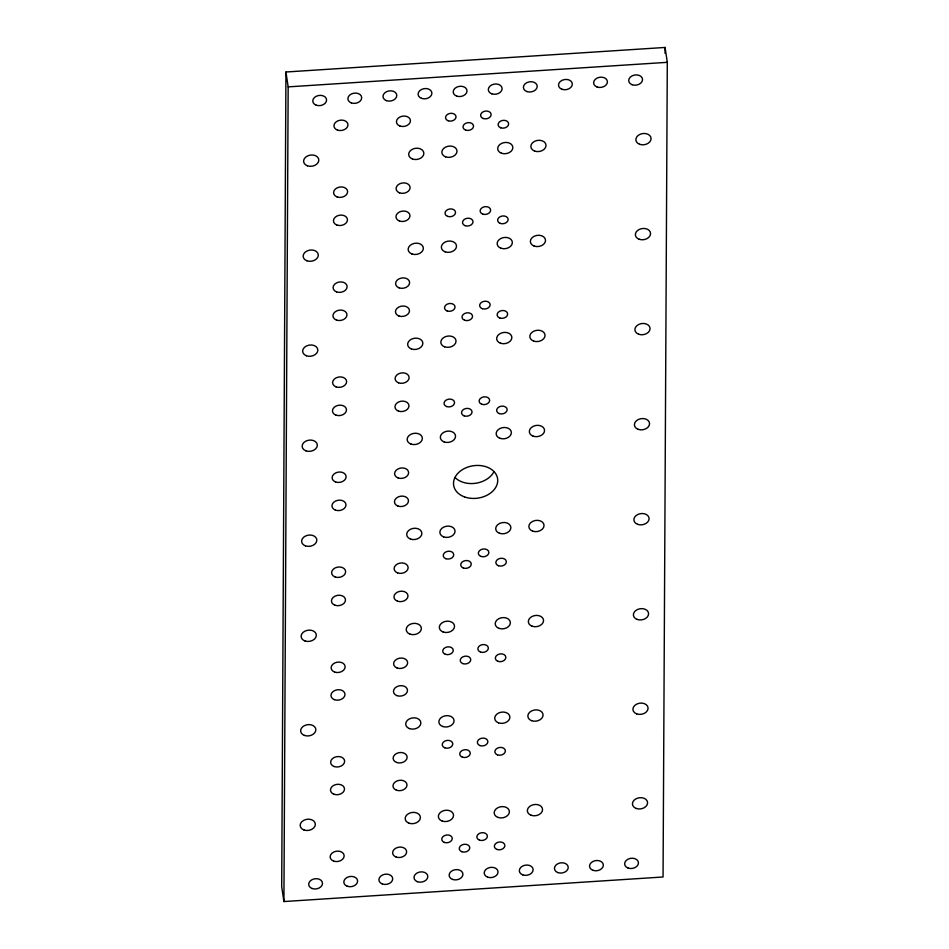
<?xml version="1.0" encoding="UTF-8"?>
<svg xmlns="http://www.w3.org/2000/svg" width="949" height="949" viewBox="0 0 949 949"><rect width="100%" height="100%" fill="white"/><g stroke="black" fill="none" stroke-linecap="round" stroke-linejoin="round"><path stroke-width="1.42" d="M285.946 72.005L281.699 886.674L283.917 901.55L663.054 876.995L667.301 62.326L665.083 47.45L285.946 72.005L288.164 86.881L283.917 901.55M665.047 53.369L665.083 47.45M288.164 86.881L667.301 62.326M493.919 471.772A22.23 16.358 -8.5 0 1 475.734 483.255A22.23 16.358 -8.5 0 1 455.046 477.477M637.17 619.424A7.639 5.623 -8.5 0 0 648.594 613.778A7.639 5.623 -8.5 0 0 637.218 609.626A7.639 5.623 -8.5 0 0 637.17 619.424M532.128 626.221A7.639 5.623 -8.5 0 0 543.552 620.587A7.639 5.623 -8.5 0 0 532.175 616.423A7.639 5.623 -8.5 0 0 532.128 626.221M397.441 601.168A7.058 5.196 -8.5 0 0 407.999 595.96A7.058 5.196 -8.5 0 0 397.489 592.117A7.058 5.196 -8.5 0 0 397.441 601.168M351.308 102.907A6.94 5.113 -8.5 0 0 361.699 97.783A6.94 5.113 -8.5 0 0 351.355 93.998A6.94 5.113 -8.5 0 0 351.308 102.907M464.476 496.896A22.23 16.358 -8.5 0 0 497.727 480.502A22.23 16.358 -8.5 0 0 464.63 468.415A22.23 16.358 -8.5 0 0 464.476 496.896M448.13 120.772A5.291 3.891 -8.5 0 0 456.042 116.869A5.291 3.891 -8.5 0 0 448.165 113.987A5.291 3.891 -8.5 0 0 448.13 120.772M465.627 130.084A5.291 3.891 -8.5 0 0 473.539 126.181A5.291 3.891 -8.5 0 0 465.662 123.299A5.291 3.891 -8.5 0 0 465.627 130.084M483.231 118.506A5.291 3.891 -8.5 0 0 491.155 114.592A5.291 3.891 -8.5 0 0 483.266 111.721A5.291 3.891 -8.5 0 0 483.231 118.506M500.728 127.807A5.291 3.891 -8.5 0 0 508.652 123.904A5.291 3.891 -8.5 0 0 500.764 121.021A5.291 3.891 -8.5 0 0 500.728 127.807M447.631 216.384A5.291 3.891 -8.5 0 0 455.544 212.469A5.291 3.891 -8.5 0 0 447.667 209.599A5.291 3.891 -8.5 0 0 447.631 216.384M465.129 225.684A5.291 3.891 -8.5 0 0 473.041 221.781A5.291 3.891 -8.5 0 0 465.164 218.899A5.291 3.891 -8.5 0 0 465.129 225.684M482.733 214.106A5.291 3.891 -8.5 0 0 490.645 210.203A5.291 3.891 -8.5 0 0 482.768 207.321A5.291 3.891 -8.5 0 0 482.733 214.106M500.23 223.406A5.291 3.891 -8.5 0 0 508.154 219.504A5.291 3.891 -8.5 0 0 500.265 216.633A5.291 3.891 -8.5 0 0 500.23 223.406M447.133 310.952A5.291 3.891 -8.5 0 0 455.057 307.049A5.291 3.891 -8.5 0 0 447.169 304.166A5.291 3.891 -8.5 0 0 447.133 310.952M464.63 320.264A5.291 3.891 -8.5 0 0 472.555 316.361A5.291 3.891 -8.5 0 0 464.666 313.478A5.291 3.891 -8.5 0 0 464.63 320.264M482.246 308.674A5.291 3.891 -8.5 0 0 490.159 304.771A5.291 3.891 -8.5 0 0 482.282 301.901A5.291 3.891 -8.5 0 0 482.246 308.674M499.743 317.986A5.291 3.891 -8.5 0 0 507.656 314.083A5.291 3.891 -8.5 0 0 499.779 311.201A5.291 3.891 -8.5 0 0 499.743 317.986M446.635 406.552A5.291 3.891 -8.5 0 0 454.559 402.649A5.291 3.891 -8.5 0 0 446.671 399.778A5.291 3.891 -8.5 0 0 446.635 406.552M464.132 415.864A5.291 3.891 -8.5 0 0 472.056 411.961A5.291 3.891 -8.5 0 0 464.168 409.078A5.291 3.891 -8.5 0 0 464.132 415.864M481.748 404.286A5.291 3.891 -8.5 0 0 489.66 400.383A5.291 3.891 -8.5 0 0 481.784 397.501A5.291 3.891 -8.5 0 0 481.748 404.286M499.245 413.586A5.291 3.891 -8.5 0 0 507.157 409.683A5.291 3.891 -8.5 0 0 499.281 406.813A5.291 3.891 -8.5 0 0 499.245 413.586M445.84 558.7A5.291 3.891 -8.5 0 0 453.764 554.797A5.291 3.891 -8.5 0 0 445.876 551.915A5.291 3.891 -8.5 0 0 445.84 558.7M463.349 568.012A5.291 3.891 -8.5 0 0 471.262 564.109A5.291 3.891 -8.5 0 0 463.373 561.227A5.291 3.891 -8.5 0 0 463.349 568.012M480.953 556.422A5.291 3.891 -8.5 0 0 488.865 552.52A5.291 3.891 -8.5 0 0 480.989 549.637A5.291 3.891 -8.5 0 0 480.953 556.422M498.45 565.734A5.291 3.891 -8.5 0 0 506.363 561.832A5.291 3.891 -8.5 0 0 498.486 558.949A5.291 3.891 -8.5 0 0 498.45 565.734M445.342 654.3A5.291 3.891 -8.5 0 0 453.266 650.397A5.291 3.891 -8.5 0 0 445.378 647.515A5.291 3.891 -8.5 0 0 445.342 654.3M462.851 663.612A5.291 3.891 -8.5 0 0 470.763 659.709A5.291 3.891 -8.5 0 0 462.875 656.827A5.291 3.891 -8.5 0 0 462.851 663.612M480.455 652.034A5.291 3.891 -8.5 0 0 488.367 648.131A5.291 3.891 -8.5 0 0 480.491 645.249A5.291 3.891 -8.5 0 0 480.455 652.034M497.952 661.334A5.291 3.891 -8.5 0 0 505.864 657.432A5.291 3.891 -8.5 0 0 497.988 654.549A5.291 3.891 -8.5 0 0 497.952 661.334M444.856 747.848A5.291 3.891 -8.5 0 0 452.78 743.945A5.291 3.891 -8.5 0 0 444.891 741.062A5.291 3.891 -8.5 0 0 444.856 747.848M462.353 757.16A5.291 3.891 -8.5 0 0 470.277 753.257A5.291 3.891 -8.5 0 0 462.388 750.374A5.291 3.891 -8.5 0 0 462.353 757.16M479.969 745.582A5.291 3.891 -8.5 0 0 487.881 741.679A5.291 3.891 -8.5 0 0 480.004 738.796A5.291 3.891 -8.5 0 0 479.969 745.582M497.466 754.882A5.291 3.891 -8.5 0 0 505.378 750.979A5.291 3.891 -8.5 0 0 497.501 748.097A5.291 3.891 -8.5 0 0 497.466 754.882M444.369 842.427A5.291 3.891 -8.5 0 0 452.282 838.525A5.291 3.891 -8.5 0 0 444.405 835.642A5.291 3.891 -8.5 0 0 444.369 842.427M461.866 851.739A5.291 3.891 -8.5 0 0 469.779 847.825A5.291 3.891 -8.5 0 0 461.902 844.954A5.291 3.891 -8.5 0 0 461.866 851.739M479.47 840.15A5.291 3.891 -8.5 0 0 487.383 836.247A5.291 3.891 -8.5 0 0 479.506 833.364A5.291 3.891 -8.5 0 0 479.47 840.15M496.968 849.462A5.291 3.891 -8.5 0 0 504.892 845.559A5.291 3.891 -8.5 0 0 497.003 842.676A5.291 3.891 -8.5 0 0 496.968 849.462M628.06 868.05A6.94 5.113 -8.5 0 0 638.452 862.926A6.94 5.113 -8.5 0 0 628.108 859.142A6.94 5.113 -8.5 0 0 628.06 868.05M592.959 870.316A6.94 5.113 -8.5 0 0 603.35 865.203A6.94 5.113 -8.5 0 0 593.006 861.419A6.94 5.113 -8.5 0 0 592.959 870.316M557.858 872.594A6.94 5.113 -8.5 0 0 568.237 867.469A6.94 5.113 -8.5 0 0 557.905 863.697A6.94 5.113 -8.5 0 0 557.858 872.594M522.745 874.871A6.94 5.113 -8.5 0 0 533.136 869.747A6.94 5.113 -8.5 0 0 522.792 865.962A6.94 5.113 -8.5 0 0 522.745 874.871M487.644 877.149A6.94 5.113 -8.5 0 0 498.035 872.024A6.94 5.113 -8.5 0 0 487.691 868.24A6.94 5.113 -8.5 0 0 487.644 877.149M452.543 879.415A6.94 5.113 -8.5 0 0 462.934 874.29A6.94 5.113 -8.5 0 0 452.59 870.518A6.94 5.113 -8.5 0 0 452.543 879.415M417.43 881.692A6.94 5.113 -8.5 0 0 427.821 876.568A6.94 5.113 -8.5 0 0 417.477 872.783A6.94 5.113 -8.5 0 0 417.43 881.692M382.328 883.97A6.94 5.113 -8.5 0 0 392.72 878.845A6.94 5.113 -8.5 0 0 382.376 875.061A6.94 5.113 -8.5 0 0 382.328 883.97M347.227 886.236A6.94 5.113 -8.5 0 0 357.619 881.111A6.94 5.113 -8.5 0 0 347.275 877.339A6.94 5.113 -8.5 0 0 347.227 886.236M312.126 888.513A6.94 5.113 -8.5 0 0 322.506 883.389A6.94 5.113 -8.5 0 0 312.162 879.604A6.94 5.113 -8.5 0 0 312.126 888.513M632.141 84.722A6.94 5.113 -8.5 0 0 642.532 79.597A6.94 5.113 -8.5 0 0 632.188 75.813A6.94 5.113 -8.5 0 0 632.141 84.722M597.04 86.988A6.94 5.113 -8.5 0 0 607.431 81.863A6.94 5.113 -8.5 0 0 597.087 78.091A6.94 5.113 -8.5 0 0 597.04 86.988M561.938 89.265A6.94 5.113 -8.5 0 0 572.33 84.141A6.94 5.113 -8.5 0 0 561.986 80.357A6.94 5.113 -8.5 0 0 561.938 89.265M526.837 91.543A6.94 5.113 -8.5 0 0 537.217 86.418A6.94 5.113 -8.5 0 0 526.873 82.634A6.94 5.113 -8.5 0 0 526.837 91.543M491.724 93.809A6.94 5.113 -8.5 0 0 502.116 88.684A6.94 5.113 -8.5 0 0 491.772 84.912A6.94 5.113 -8.5 0 0 491.724 93.809M456.623 96.086A6.94 5.113 -8.5 0 0 467.015 90.962A6.94 5.113 -8.5 0 0 456.671 87.178A6.94 5.113 -8.5 0 0 456.623 96.086M421.522 98.364A6.94 5.113 -8.5 0 0 431.902 93.239A6.94 5.113 -8.5 0 0 421.57 89.455A6.94 5.113 -8.5 0 0 421.522 98.364M386.409 100.63A6.94 5.113 -8.5 0 0 396.801 95.505A6.94 5.113 -8.5 0 0 386.457 91.733A6.94 5.113 -8.5 0 0 386.409 100.63M316.207 105.185A6.94 5.113 -8.5 0 0 326.586 100.06A6.94 5.113 -8.5 0 0 316.254 96.276A6.94 5.113 -8.5 0 0 316.207 105.185M501.44 153.228A7.639 5.623 -8.5 0 0 512.863 147.593A7.639 5.623 -8.5 0 0 501.487 143.441A7.639 5.623 -8.5 0 0 501.44 153.228M639.638 144.284A7.639 5.623 -8.5 0 0 651.073 138.649A7.639 5.623 -8.5 0 0 639.697 134.485A7.639 5.623 -8.5 0 0 639.638 144.284M534.607 151.081A7.639 5.623 -8.5 0 0 546.031 145.446A7.639 5.623 -8.5 0 0 534.655 141.294A7.639 5.623 -8.5 0 0 534.607 151.081M500.942 248.223A7.639 5.623 -8.5 0 0 512.365 242.588A7.639 5.623 -8.5 0 0 500.989 238.424A7.639 5.623 -8.5 0 0 500.942 248.223M639.151 239.267A7.639 5.623 -8.5 0 0 650.575 233.632A7.639 5.623 -8.5 0 0 639.199 229.468A7.639 5.623 -8.5 0 0 639.151 239.267M534.109 246.064A7.639 5.623 -8.5 0 0 545.533 240.429A7.639 5.623 -8.5 0 0 534.157 236.277A7.639 5.623 -8.5 0 0 534.109 246.064M500.443 343.206A7.639 5.623 -8.5 0 0 511.867 337.571A7.639 5.623 -8.5 0 0 500.491 333.407A7.639 5.623 -8.5 0 0 500.443 343.206M638.653 334.25A7.639 5.623 -8.5 0 0 650.077 328.615A7.639 5.623 -8.5 0 0 638.701 324.463A7.639 5.623 -8.5 0 0 638.653 334.25M533.611 341.059A7.639 5.623 -8.5 0 0 545.046 335.424A7.639 5.623 -8.5 0 0 533.67 331.26A7.639 5.623 -8.5 0 0 533.611 341.059M499.945 438.296A7.639 5.623 -8.5 0 0 511.381 432.661A7.639 5.623 -8.5 0 0 500.004 428.497A7.639 5.623 -8.5 0 0 499.945 438.296M638.155 429.339A7.639 5.623 -8.5 0 0 649.579 423.705A7.639 5.623 -8.5 0 0 638.202 419.553A7.639 5.623 -8.5 0 0 638.155 429.339M533.113 436.149A7.639 5.623 -8.5 0 0 544.548 430.514A7.639 5.623 -8.5 0 0 533.172 426.35A7.639 5.623 -8.5 0 0 533.113 436.149M499.459 533.279A7.639 5.623 -8.5 0 0 510.882 527.644A7.639 5.623 -8.5 0 0 499.506 523.492A7.639 5.623 -8.5 0 0 499.459 533.279M637.657 524.334A7.639 5.623 -8.5 0 0 649.092 518.7A7.639 5.623 -8.5 0 0 637.716 514.536A7.639 5.623 -8.5 0 0 637.657 524.334M532.626 531.132A7.639 5.623 -8.5 0 0 544.05 525.497A7.639 5.623 -8.5 0 0 532.674 521.345A7.639 5.623 -8.5 0 0 532.626 531.132M498.96 628.368A7.639 5.623 -8.5 0 0 510.384 622.734A7.639 5.623 -8.5 0 0 499.008 618.582A7.639 5.623 -8.5 0 0 498.96 628.368M498.462 722.841A7.639 5.623 -8.5 0 0 509.898 717.207A7.639 5.623 -8.5 0 0 498.522 713.055A7.639 5.623 -8.5 0 0 498.462 722.841M636.672 713.885A7.639 5.623 -8.5 0 0 648.096 708.251A7.639 5.623 -8.5 0 0 636.72 704.099A7.639 5.623 -8.5 0 0 636.672 713.885M531.63 720.694A7.639 5.623 -8.5 0 0 543.065 715.06A7.639 5.623 -8.5 0 0 531.689 710.896A7.639 5.623 -8.5 0 0 531.63 720.694M497.976 817.421A7.639 5.623 -8.5 0 0 509.399 811.786A7.639 5.623 -8.5 0 0 498.023 807.623A7.639 5.623 -8.5 0 0 497.976 817.421M636.186 808.465A7.639 5.623 -8.5 0 0 647.609 802.83A7.639 5.623 -8.5 0 0 636.233 798.678A7.639 5.623 -8.5 0 0 636.186 808.465M531.143 815.274A7.639 5.623 -8.5 0 0 542.567 809.639A7.639 5.623 -8.5 0 0 531.191 805.476A7.639 5.623 -8.5 0 0 531.143 815.274M445.603 156.846A7.639 5.623 -8.5 0 0 457.027 151.211A7.639 5.623 -8.5 0 0 445.65 147.059A7.639 5.623 -8.5 0 0 445.603 156.846M307.393 165.802A7.639 5.623 -8.5 0 0 318.817 160.167A7.639 5.623 -8.5 0 0 307.44 156.004A7.639 5.623 -8.5 0 0 307.393 165.802M412.424 158.993A7.639 5.623 -8.5 0 0 423.859 153.358A7.639 5.623 -8.5 0 0 412.483 149.207A7.639 5.623 -8.5 0 0 412.424 158.993M445.105 251.829A7.639 5.623 -8.5 0 0 456.528 246.194A7.639 5.623 -8.5 0 0 445.152 242.042A7.639 5.623 -8.5 0 0 445.105 251.829M306.895 260.785A7.639 5.623 -8.5 0 0 318.318 255.151A7.639 5.623 -8.5 0 0 306.942 250.999A7.639 5.623 -8.5 0 0 306.895 260.785M411.937 253.988A7.639 5.623 -8.5 0 0 423.361 248.353A7.639 5.623 -8.5 0 0 411.985 244.19A7.639 5.623 -8.5 0 0 411.937 253.988M444.607 346.824A7.639 5.623 -8.5 0 0 456.03 341.189A7.639 5.623 -8.5 0 0 444.654 337.025A7.639 5.623 -8.5 0 0 444.607 346.824M306.397 355.768A7.639 5.623 -8.5 0 0 317.832 350.134A7.639 5.623 -8.5 0 0 306.456 345.982A7.639 5.623 -8.5 0 0 306.397 355.768M411.439 348.971A7.639 5.623 -8.5 0 0 422.863 343.336A7.639 5.623 -8.5 0 0 411.486 339.173A7.639 5.623 -8.5 0 0 411.439 348.971M444.108 441.914A7.639 5.623 -8.5 0 0 455.544 436.279A7.639 5.623 -8.5 0 0 444.168 432.115A7.639 5.623 -8.5 0 0 444.108 441.914M305.91 450.858A7.639 5.623 -8.5 0 0 317.334 445.223A7.639 5.623 -8.5 0 0 305.958 441.071A7.639 5.623 -8.5 0 0 305.91 450.858M410.941 444.061A7.639 5.623 -8.5 0 0 422.364 438.426A7.639 5.623 -8.5 0 0 410.988 434.262A7.639 5.623 -8.5 0 0 410.941 444.061M443.622 536.897A7.639 5.623 -8.5 0 0 455.046 531.262A7.639 5.623 -8.5 0 0 443.669 527.11A7.639 5.623 -8.5 0 0 443.622 536.897M305.412 545.853A7.639 5.623 -8.5 0 0 316.836 540.218A7.639 5.623 -8.5 0 0 305.459 536.055A7.639 5.623 -8.5 0 0 305.412 545.853M410.442 539.044A7.639 5.623 -8.5 0 0 421.878 533.409A7.639 5.623 -8.5 0 0 410.502 529.257A7.639 5.623 -8.5 0 0 410.442 539.044M443.124 631.987A7.639 5.623 -8.5 0 0 454.547 626.352A7.639 5.623 -8.5 0 0 443.171 622.188A7.639 5.623 -8.5 0 0 443.124 631.987M304.914 640.943A7.639 5.623 -8.5 0 0 316.337 635.308A7.639 5.623 -8.5 0 0 304.961 631.144A7.639 5.623 -8.5 0 0 304.914 640.943M409.956 634.134A7.639 5.623 -8.5 0 0 421.38 628.499A7.639 5.623 -8.5 0 0 410.004 624.347A7.639 5.623 -8.5 0 0 409.956 634.134M442.625 726.459A7.639 5.623 -8.5 0 0 454.061 720.825A7.639 5.623 -8.5 0 0 442.685 716.661A7.639 5.623 -8.5 0 0 442.625 726.459M304.415 735.416A7.639 5.623 -8.5 0 0 315.851 729.781A7.639 5.623 -8.5 0 0 304.475 725.617A7.639 5.623 -8.5 0 0 304.415 735.416M409.458 728.607A7.639 5.623 -8.5 0 0 420.882 722.972A7.639 5.623 -8.5 0 0 409.505 718.82A7.639 5.623 -8.5 0 0 409.458 728.607M442.139 821.039A7.639 5.623 -8.5 0 0 453.563 815.405A7.639 5.623 -8.5 0 0 442.187 811.241A7.639 5.623 -8.5 0 0 442.139 821.039M303.929 829.984A7.639 5.623 -8.5 0 0 315.353 824.349A7.639 5.623 -8.5 0 0 303.977 820.197A7.639 5.623 -8.5 0 0 303.929 829.984M408.972 823.186A7.639 5.623 -8.5 0 0 420.395 817.552A7.639 5.623 -8.5 0 0 409.019 813.388A7.639 5.623 -8.5 0 0 408.972 823.186M399.565 192.861A7.058 5.196 -8.5 0 0 410.122 187.665A7.058 5.196 -8.5 0 0 399.612 183.821A7.058 5.196 -8.5 0 0 399.565 192.861M399.92 126.027A7.058 5.196 -8.5 0 0 410.466 120.82A7.058 5.196 -8.5 0 0 399.968 116.976A7.058 5.196 -8.5 0 0 399.92 126.027M337.073 196.918A7.058 5.196 -8.5 0 0 347.631 191.71A7.058 5.196 -8.5 0 0 337.12 187.866A7.058 5.196 -8.5 0 0 337.073 196.918M337.417 130.072A7.058 5.196 -8.5 0 0 347.975 124.865A7.058 5.196 -8.5 0 0 337.464 121.033A7.058 5.196 -8.5 0 0 337.417 130.072M399.078 287.855A7.058 5.196 -8.5 0 0 409.624 282.648A7.058 5.196 -8.5 0 0 399.126 278.804A7.058 5.196 -8.5 0 0 399.078 287.855M399.422 221.01A7.058 5.196 -8.5 0 0 409.98 215.803A7.058 5.196 -8.5 0 0 399.47 211.971A7.058 5.196 -8.5 0 0 399.422 221.01M336.575 291.901A7.058 5.196 -8.5 0 0 347.132 286.693A7.058 5.196 -8.5 0 0 336.622 282.849A7.058 5.196 -8.5 0 0 336.575 291.901M336.919 225.055A7.058 5.196 -8.5 0 0 347.476 219.86A7.058 5.196 -8.5 0 0 336.966 216.016A7.058 5.196 -8.5 0 0 336.919 225.055M398.58 382.838A7.058 5.196 -8.5 0 0 409.138 377.631A7.058 5.196 -8.5 0 0 398.627 373.787A7.058 5.196 -8.5 0 0 398.58 382.838M398.924 315.993A7.058 5.196 -8.5 0 0 409.482 310.798A7.058 5.196 -8.5 0 0 398.971 306.954A7.058 5.196 -8.5 0 0 398.924 315.993M336.076 386.884A7.058 5.196 -8.5 0 0 346.634 381.676A7.058 5.196 -8.5 0 0 336.124 377.844A7.058 5.196 -8.5 0 0 336.076 386.884M336.432 320.05A7.058 5.196 -8.5 0 0 346.978 314.843A7.058 5.196 -8.5 0 0 336.48 310.999A7.058 5.196 -8.5 0 0 336.432 320.05M398.082 477.928A7.058 5.196 -8.5 0 0 408.639 472.721A7.058 5.196 -8.5 0 0 398.129 468.877A7.058 5.196 -8.5 0 0 398.082 477.928M398.426 411.083A7.058 5.196 -8.5 0 0 408.983 405.887A7.058 5.196 -8.5 0 0 398.473 402.044A7.058 5.196 -8.5 0 0 398.426 411.083M335.59 481.973A7.058 5.196 -8.5 0 0 346.136 476.766A7.058 5.196 -8.5 0 0 335.638 472.934A7.058 5.196 -8.5 0 0 335.59 481.973M335.934 415.14A7.058 5.196 -8.5 0 0 346.492 409.932A7.058 5.196 -8.5 0 0 335.982 406.089A7.058 5.196 -8.5 0 0 335.934 415.14M397.584 572.911A7.058 5.196 -8.5 0 0 408.141 567.704A7.058 5.196 -8.5 0 0 397.631 563.872A7.058 5.196 -8.5 0 0 397.584 572.911M397.939 506.078A7.058 5.196 -8.5 0 0 408.485 500.87A7.058 5.196 -8.5 0 0 397.987 497.027A7.058 5.196 -8.5 0 0 397.939 506.078M335.092 576.956A7.058 5.196 -8.5 0 0 345.65 571.761A7.058 5.196 -8.5 0 0 335.139 567.917A7.058 5.196 -8.5 0 0 335.092 576.956M335.436 510.123A7.058 5.196 -8.5 0 0 345.994 504.915A7.058 5.196 -8.5 0 0 335.483 501.072A7.058 5.196 -8.5 0 0 335.436 510.123M397.097 668.001A7.058 5.196 -8.5 0 0 407.643 662.793A7.058 5.196 -8.5 0 0 397.145 658.962A7.058 5.196 -8.5 0 0 397.097 668.001M334.594 672.046A7.058 5.196 -8.5 0 0 345.151 666.85A7.058 5.196 -8.5 0 0 334.641 663.007A7.058 5.196 -8.5 0 0 334.594 672.046M334.938 605.213A7.058 5.196 -8.5 0 0 345.495 600.005A7.058 5.196 -8.5 0 0 334.985 596.162A7.058 5.196 -8.5 0 0 334.938 605.213M396.599 762.474A7.058 5.196 -8.5 0 0 407.157 757.266A7.058 5.196 -8.5 0 0 396.646 753.435A7.058 5.196 -8.5 0 0 396.599 762.474M396.943 695.641A7.058 5.196 -8.5 0 0 407.501 690.433A7.058 5.196 -8.5 0 0 396.99 686.59A7.058 5.196 -8.5 0 0 396.943 695.641M334.107 766.519A7.058 5.196 -8.5 0 0 344.653 761.323A7.058 5.196 -8.5 0 0 334.155 757.48A7.058 5.196 -8.5 0 0 334.107 766.519M334.451 699.686A7.058 5.196 -8.5 0 0 345.009 694.478A7.058 5.196 -8.5 0 0 334.499 690.635A7.058 5.196 -8.5 0 0 334.451 699.686M396.113 857.054A7.058 5.196 -8.5 0 0 406.658 851.846A7.058 5.196 -8.5 0 0 396.148 848.003A7.058 5.196 -8.5 0 0 396.113 857.054M396.457 790.209A7.058 5.196 -8.5 0 0 407.014 785.001A7.058 5.196 -8.5 0 0 396.504 781.169A7.058 5.196 -8.5 0 0 396.457 790.209M333.609 861.099A7.058 5.196 -8.5 0 0 344.167 855.891A7.058 5.196 -8.5 0 0 333.657 852.06A7.058 5.196 -8.5 0 0 333.609 861.099M333.953 794.254A7.058 5.196 -8.5 0 0 344.511 789.058A7.058 5.196 -8.5 0 0 334.001 785.214A7.058 5.196 -8.5 0 0 333.953 794.254"/></g></svg>
